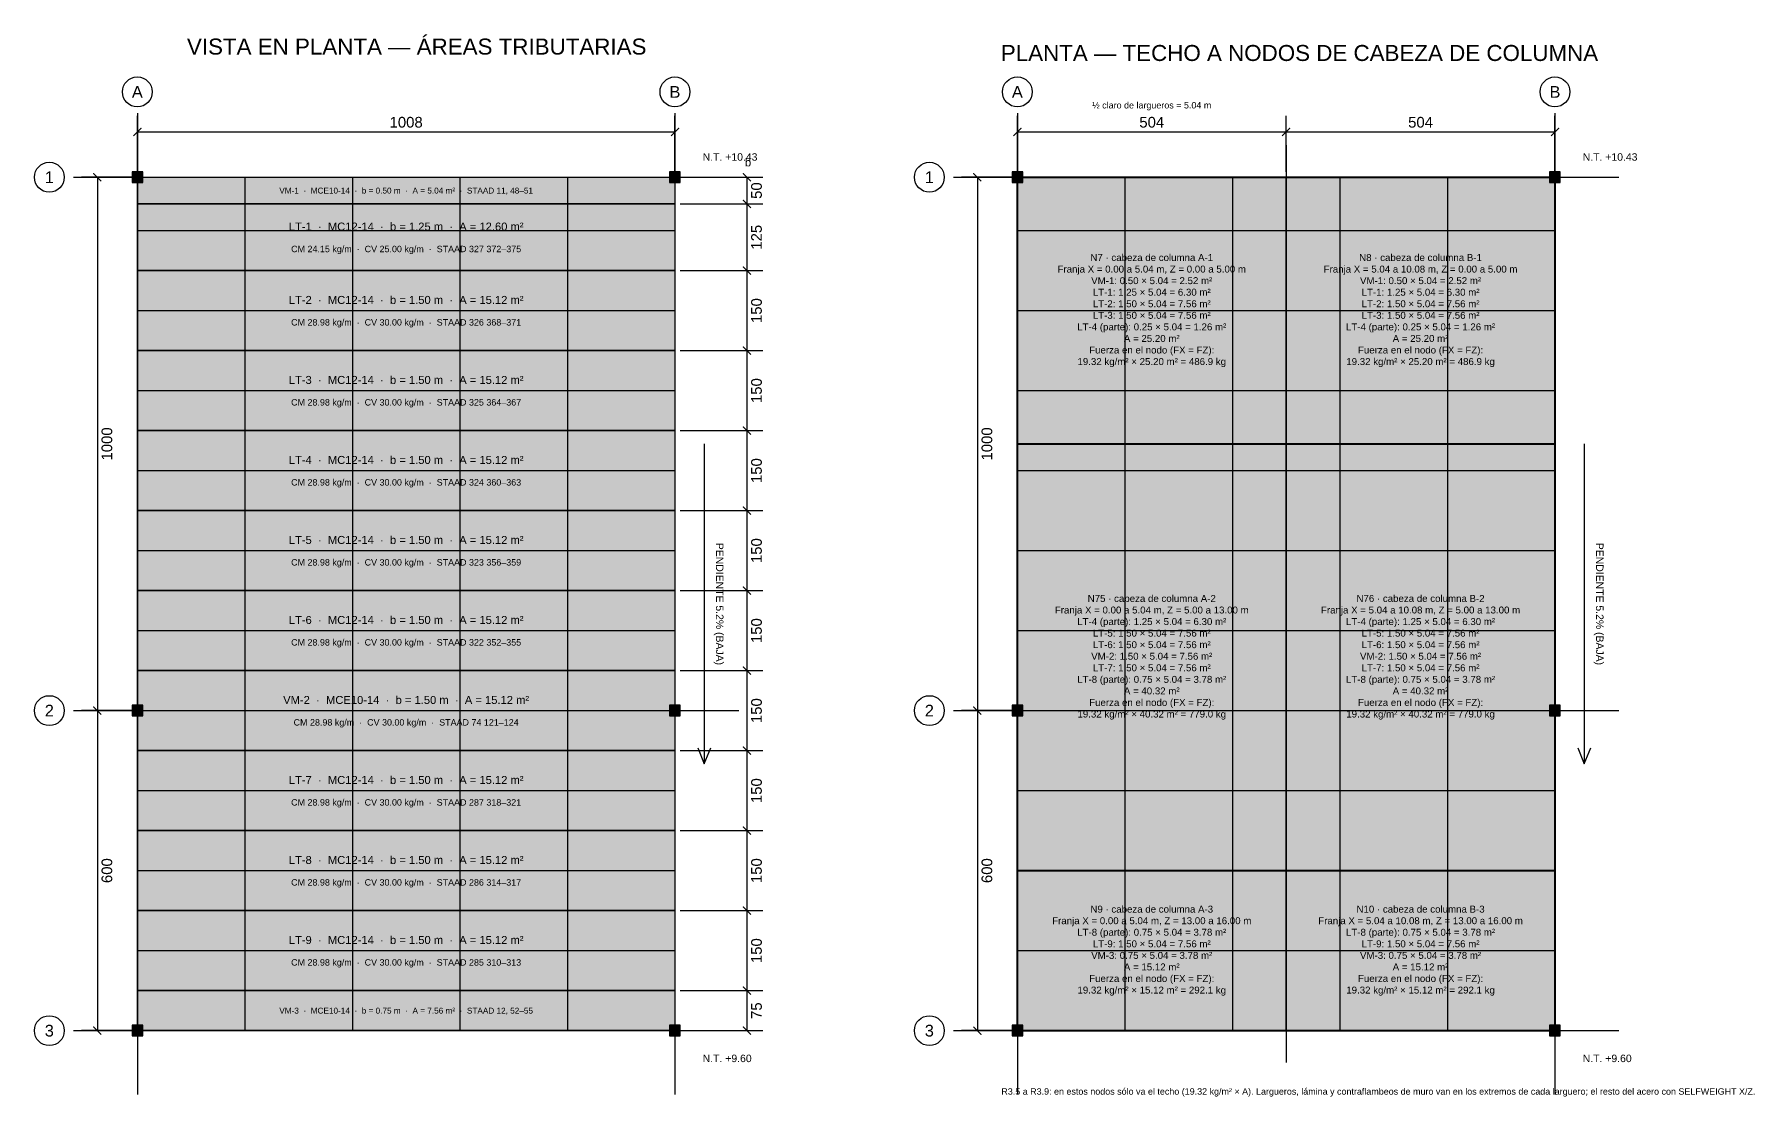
# Model space of a CAD drawing. Header units: metres. Extents: x -2.5 to 51.4, y -37.2 to 2.7.
# Drawn here: x -1.93 to 30.32, y -17.24 to 2.68 of the extents above; entities that cross this region are included whole.
import ezdxf
from ezdxf.enums import TextEntityAlignment as Align

# ---------------------------------------------------------------- set-up
doc = ezdxf.new("R2010")
doc.units = ezdxf.units.M
for name, color, linetype in [('AT-LARGUEROS', 150, 'Continuous'), ('AT-NODOS-TECHO', 1, 'Continuous'), ('AT-VIGAS', 30, 'Continuous'), ('COLUMNAS', 7, 'Continuous'), ('COTAS', 3, 'Continuous'), ('EJES', 8, 'Continuous'), ('MC12-14', 4, 'Continuous'), ('MCC12-12', 1, 'Continuous'), ('PIPX7', 8, 'Continuous'), ('TEXTO', 7, 'Continuous'), ('TEXTO-AT', 250, 'Continuous'), ('TITULOS', 2, 'Continuous')]:
    doc.layers.add(name, color=color, linetype=linetype)
doc.styles.add('ARIAL', font='arial.ttf')
doc.dimstyles.new('AT-CM', dxfattribs={"dimtxt": 0.2, "dimasz": 0.15, "dimexe": 0.3, "dimexo": 0.1, "dimgap": 0.08, "dimtad": 1, "dimdec": 0, "dimlfac": 100, "dimtxsty": 'ARIAL', "dimblk": 'ARCHTICK', "dimcen": 2.5, "dimazin": 3, "dimtfac": 1, "dimtmove": 0, "dimatfit": 3})

# ---------------------------------------------------------------- blocks, each defined once
blk = doc.blocks.new('_ARCHTICK')
at = {"color": 0, "linetype": 'ByBlock', "const_width": 0.15}
blk.add_lwpolyline([(-0.5, -0.5), (0.5, 0.5)], dxfattribs=at)

msp = doc.modelspace()

# ---------------------------------------------------------------- hatches: boundary and pattern name
at = {"layer": 'AT-LARGUEROS'}
for color, points in [(151, [(0, -0.5), (10.08, -0.5), (10.08, -1.75), (0, -1.75)]), (254, [(0, -1.75), (10.08, -1.75), (10.08, -3.25), (0, -3.25)]), (151, [(0, -3.25), (10.08, -3.25), (10.08, -4.75), (0, -4.75)]), (254, [(0, -4.75), (10.08, -4.75), (10.08, -6.25), (0, -6.25)]), (151, [(0, -6.25), (10.08, -6.25), (10.08, -7.75), (0, -7.75)]), (254, [(0, -7.75), (10.08, -7.75), (10.08, -9.25), (0, -9.25)]), (151, [(0, -10.75), (10.08, -10.75), (10.08, -12.25), (0, -12.25)]), (254, [(0, -12.25), (10.08, -12.25), (10.08, -13.75), (0, -13.75)]), (151, [(0, -13.75), (10.08, -13.75), (10.08, -15.25), (0, -15.25)])]:
    msp.add_hatch(color=color, dxfattribs=at).paths.add_polyline_path(points)
at = {"layer": 'AT-NODOS-TECHO'}
for color, points in [(151, [(16.5, 0), (21.54, 0), (21.54, -5), (16.5, -5)]), (254, [(21.54, 0), (26.58, 0), (26.58, -5), (21.54, -5)]), (31, [(16.5, -5), (21.54, -5), (21.54, -13), (16.5, -13)]), (51, [(21.54, -5), (26.58, -5), (26.58, -13), (21.54, -13)]), (131, [(16.5, -13), (21.54, -13), (21.54, -16), (16.5, -16)]), (91, [(21.54, -13), (26.58, -13), (26.58, -16), (21.54, -16)])]:
    msp.add_hatch(color=color, dxfattribs=at).paths.add_polyline_path(points)
at = {"layer": 'AT-VIGAS'}
for points in [[(0, 0), (10.08, 0), (10.08, -0.5), (0, -0.5)], [(0, -9.25), (10.08, -9.25), (10.08, -10.75), (0, -10.75)], [(0, -15.25), (10.08, -15.25), (10.08, -16), (0, -16)]]:
    msp.add_hatch(color=31, dxfattribs=at).paths.add_polyline_path(points)
at = {"layer": 'COLUMNAS'}
for points in [[(-0.1, -0.1), (0.1, -0.1), (0.1, 0.1), (-0.1, 0.1)], [(9.98, -0.1), (10.18, -0.1), (10.18, 0.1), (9.98, 0.1)], [(16.4, -0.1), (16.6, -0.1), (16.6, 0.1), (16.4, 0.1)], [(26.48, -0.1), (26.68, -0.1), (26.68, 0.1), (26.48, 0.1)], [(-0.1, -10.1), (0.1, -10.1), (0.1, -9.9), (-0.1, -9.9)], [(9.98, -10.1), (10.18, -10.1), (10.18, -9.9), (9.98, -9.9)], [(16.4, -10.1), (16.6, -10.1), (16.6, -9.9), (16.4, -9.9)], [(26.48, -10.1), (26.68, -10.1), (26.68, -9.9), (26.48, -9.9)], [(-0.1, -16.1), (0.1, -16.1), (0.1, -15.9), (-0.1, -15.9)], [(9.98, -16.1), (10.18, -16.1), (10.18, -15.9), (9.98, -15.9)], [(16.4, -16.1), (16.6, -16.1), (16.6, -15.9), (16.4, -15.9)], [(26.48, -16.1), (26.68, -16.1), (26.68, -15.9), (26.48, -15.9)]]:
    msp.add_hatch(color=7, dxfattribs=at).paths.add_polyline_path(points)

# ---------------------------------------------------------------- linework, layer by layer
at = {"layer": 'AT-LARGUEROS'}
for points in [[(0, -0.5), (10.08, -0.5), (10.08, -1.75), (0, -1.75)], [(0, -1.75), (10.08, -1.75), (10.08, -3.25), (0, -3.25)], [(0, -3.25), (10.08, -3.25), (10.08, -4.75), (0, -4.75)], [(0, -4.75), (10.08, -4.75), (10.08, -6.25), (0, -6.25)], [(0, -6.25), (10.08, -6.25), (10.08, -7.75), (0, -7.75)], [(0, -7.75), (10.08, -7.75), (10.08, -9.25), (0, -9.25)], [(0, -10.75), (10.08, -10.75), (10.08, -12.25), (0, -12.25)], [(0, -12.25), (10.08, -12.25), (10.08, -13.75), (0, -13.75)], [(0, -13.75), (10.08, -13.75), (10.08, -15.25), (0, -15.25)]]:
    msp.add_lwpolyline(points, close=True, dxfattribs=at)
at = {"layer": 'AT-NODOS-TECHO', "const_width": 0.035}
for points in [[(16.5, 0), (21.54, 0), (21.54, -5), (16.5, -5)], [(21.54, 0), (26.58, 0), (26.58, -5), (21.54, -5)], [(16.5, -5), (21.54, -5), (21.54, -13), (16.5, -13)], [(21.54, -5), (26.58, -5), (26.58, -13), (21.54, -13)], [(16.5, -13), (21.54, -13), (21.54, -16), (16.5, -16)], [(21.54, -13), (26.58, -13), (26.58, -16), (21.54, -16)]]:
    msp.add_lwpolyline(points, close=True, dxfattribs=at)
at = {"layer": 'AT-NODOS-TECHO'}
for centre in [(16.5, 0), (26.58, 0), (16.5, -10), (26.58, -10), (16.5, -16), (26.58, -16)]:
    msp.add_circle(centre, 0.09, dxfattribs=at)
at = {"layer": 'AT-VIGAS'}
for points in [[(0, 0), (10.08, 0), (10.08, -0.5), (0, -0.5)], [(0, -9.25), (10.08, -9.25), (10.08, -10.75), (0, -10.75)], [(0, -15.25), (10.08, -15.25), (10.08, -16), (0, -16)]]:
    msp.add_lwpolyline(points, close=True, dxfattribs=at)
at = {"layer": 'COLUMNAS'}
for points in [[(-0.1, -0.1), (0.1, -0.1), (0.1, 0.1), (-0.1, 0.1)], [(9.98, -0.1), (10.18, -0.1), (10.18, 0.1), (9.98, 0.1)], [(16.4, -0.1), (16.6, -0.1), (16.6, 0.1), (16.4, 0.1)], [(26.48, -0.1), (26.68, -0.1), (26.68, 0.1), (26.48, 0.1)], [(-0.1, -10.1), (0.1, -10.1), (0.1, -9.9), (-0.1, -9.9)], [(9.98, -10.1), (10.18, -10.1), (10.18, -9.9), (9.98, -9.9)], [(16.4, -10.1), (16.6, -10.1), (16.6, -9.9), (16.4, -9.9)], [(26.48, -10.1), (26.68, -10.1), (26.68, -9.9), (26.48, -9.9)], [(-0.1, -16.1), (0.1, -16.1), (0.1, -15.9), (-0.1, -15.9)], [(9.98, -16.1), (10.18, -16.1), (10.18, -15.9), (9.98, -15.9)], [(16.4, -16.1), (16.6, -16.1), (16.6, -15.9), (16.4, -15.9)], [(26.48, -16.1), (26.68, -16.1), (26.68, -15.9), (26.48, -15.9)]]:
    msp.add_lwpolyline(points, close=True, dxfattribs=at)
at = {"layer": 'EJES'}
for p, q in [((0, 1.2), (0, -17.2)), ((10.08, 1.2), (10.08, -17.2)), ((16.5, 1.2), (16.5, -17.2)), ((26.58, 1.2), (26.58, -17.2)), ((21.54, 0.6), (21.54, -16.6)), ((-1.2, 0), (11.28, 0)), ((15.3, 0), (27.78, 0)), ((-1.2, -10), (11.28, -10)), ((15.3, -10), (27.78, -10)), ((-1.2, -16), (11.28, -16)), ((15.3, -16), (27.78, -16))]:
    msp.add_line(p, q, dxfattribs=at)
for centre in [(0, 1.6), (10.08, 1.6), (16.5, 1.6), (26.58, 1.6), (-1.65, 0), (14.85, 0), (-1.65, -10), (14.85, -10), (-1.65, -16), (14.85, -16)]:
    msp.add_circle(centre, 0.28, dxfattribs=at)
at = {"layer": 'MC12-14'}
for p, q in [((0, -1), (10.08, -1)), ((16.5, -1), (26.58, -1)), ((0, -2.5), (10.08, -2.5)), ((16.5, -2.5), (26.58, -2.5)), ((0, -4), (10.08, -4)), ((16.5, -4), (26.58, -4)), ((0, -5.5), (10.08, -5.5)), ((16.5, -5.5), (26.58, -5.5)), ((0, -7), (10.08, -7)), ((16.5, -7), (26.58, -7)), ((0, -8.5), (10.08, -8.5)), ((16.5, -8.5), (26.58, -8.5)), ((0, -11.5), (10.08, -11.5)), ((16.5, -11.5), (26.58, -11.5)), ((0, -13), (10.08, -13)), ((16.5, -13), (26.58, -13)), ((0, -14.5), (10.08, -14.5)), ((16.5, -14.5), (26.58, -14.5))]:
    msp.add_line(p, q, dxfattribs=at)
at = {"layer": 'MCC12-12'}
for p, q in [((0, 0), (2.016, 0)), ((0, 0), (0, -16)), ((2.016, 0), (4.032, 0)), ((4.032, 0), (6.048, 0)), ((6.048, 0), (8.064, 0)), ((8.064, 0), (10.08, 0)), ((10.08, 0), (10.08, -16)), ((16.5, 0), (18.516, 0)), ((16.5, 0), (16.5, -16)), ((18.516, 0), (20.532, 0)), ((20.532, 0), (22.548, 0)), ((22.548, 0), (24.564, 0)), ((24.564, 0), (26.58, 0)), ((26.58, 0), (26.58, -16)), ((0, -10), (2.016, -10)), ((2.016, -10), (4.032, -10)), ((4.032, -10), (6.048, -10)), ((6.048, -10), (8.064, -10)), ((8.064, -10), (10.08, -10)), ((16.5, -10), (18.516, -10)), ((18.516, -10), (20.532, -10)), ((20.532, -10), (22.548, -10)), ((22.548, -10), (24.564, -10)), ((24.564, -10), (26.58, -10)), ((0, -16), (2.016, -16)), ((2.016, -16), (4.032, -16)), ((4.032, -16), (6.048, -16)), ((6.048, -16), (8.064, -16)), ((8.064, -16), (10.08, -16)), ((16.5, -16), (18.516, -16)), ((18.516, -16), (20.532, -16)), ((20.532, -16), (22.548, -16)), ((22.548, -16), (24.564, -16)), ((24.564, -16), (26.58, -16))]:
    msp.add_line(p, q, dxfattribs=at)
at = {"layer": 'PIPX7'}
for p, q in [((2.016, 0), (2.016, -16)), ((4.032, 0), (4.032, -16)), ((6.048, 0), (6.048, -16)), ((8.064, 0), (8.064, -16)), ((18.516, 0), (18.516, -16)), ((20.532, 0), (20.532, -16)), ((22.548, 0), (22.548, -16)), ((24.564, 0), (24.564, -16))]:
    msp.add_line(p, q, dxfattribs=at)
at = {"layer": 'TEXTO'}
for p, q in [((10.63, -5), (10.63, -11)), ((27.13, -5), (27.13, -11))]:
    msp.add_line(p, q, dxfattribs=at)
for points in [[(10.51, -10.7), (10.63, -11), (10.75, -10.7)], [(27.01, -10.7), (27.13, -11), (27.25, -10.7)]]:
    msp.add_lwpolyline(points, dxfattribs=at)

# ---------------------------------------------------------------- texts
at = {"layer": 'COTAS', "style": 'ARIAL'}
for s, height, p in [('½ claro de largueros = 5.04 m', 0.12, (19.02, 1.35)), ('b', 0.15, (11.45, 0.28))]:
    msp.add_text(s, height=height, dxfattribs=at).set_placement(p, align=Align.MIDDLE_CENTER)
at = {"layer": 'EJES', "style": 'ARIAL'}
for s, p in [('A', (0, 1.6)), ('B', (10.08, 1.6)), ('A', (16.5, 1.6)), ('B', (26.58, 1.6)), ('1', (-1.65, 0)), ('1', (14.85, 0)), ('2', (-1.65, -10)), ('2', (14.85, -10)), ('3', (-1.65, -16)), ('3', (14.85, -16))]:
    msp.add_text(s, height=0.22, dxfattribs=at).set_placement(p, align=Align.MIDDLE_CENTER)
at = {"layer": 'TEXTO', "style": 'ARIAL'}
for s, p in [('N.T. +10.43', (10.6, 0.38)), ('N.T. +10.43', (27.1, 0.38)), ('N.T. +9.60', (10.6, -16.52)), ('N.T. +9.60', (27.1, -16.52))]:
    msp.add_text(s, height=0.14, dxfattribs=at).set_placement(p, align=Align.MIDDLE_LEFT)
for p in [(10.92, -8), (27.42, -8)]:
    msp.add_text('PENDIENTE 5.2% (BAJA)', height=0.14, rotation=-90, dxfattribs=at).set_placement(p, align=Align.MIDDLE_CENTER)
at = {"layer": 'TEXTO-AT', "style": 'ARIAL'}
for s, height, p in [('VM-1  ·  MCE10-14  ·  b = 0.50 m  ·  A = 5.04 m²  ·  STAAD 11, 48–51', 0.11, (5.04, -0.25)), ('LT-1  ·  MC12-14  ·  b = 1.25 m  ·  A = 12.60 m²', 0.15, (5.04, -0.925)), ('CM 24.15 kg/m  ·  CV 25.00 kg/m  ·  STAAD 327 372–375', 0.12, (5.04, -1.345)), ('LT-2  ·  MC12-14  ·  b = 1.50 m  ·  A = 15.12 m²', 0.15, (5.04, -2.3)), ('CM 28.98 kg/m  ·  CV 30.00 kg/m  ·  STAAD 326 368–371', 0.12, (5.04, -2.72)), ('LT-3  ·  MC12-14  ·  b = 1.50 m  ·  A = 15.12 m²', 0.15, (5.04, -3.8)), ('CM 28.98 kg/m  ·  CV 30.00 kg/m  ·  STAAD 325 364–367', 0.12, (5.04, -4.22)), ('LT-4  ·  MC12-14  ·  b = 1.50 m  ·  A = 15.12 m²', 0.15, (5.04, -5.3)), ('CM 28.98 kg/m  ·  CV 30.00 kg/m  ·  STAAD 324 360–363', 0.12, (5.04, -5.72)), ('LT-5  ·  MC12-14  ·  b = 1.50 m  ·  A = 15.12 m²', 0.15, (5.04, -6.8)), ('CM 28.98 kg/m  ·  CV 30.00 kg/m  ·  STAAD 323 356–359', 0.12, (5.04, -7.22)), ('LT-6  ·  MC12-14  ·  b = 1.50 m  ·  A = 15.12 m²', 0.15, (5.04, -8.3)), ('CM 28.98 kg/m  ·  CV 30.00 kg/m  ·  STAAD 322 352–355', 0.12, (5.04, -8.72)), ('VM-2  ·  MCE10-14  ·  b = 1.50 m  ·  A = 15.12 m²', 0.15, (5.04, -9.8)), ('CM 28.98 kg/m  ·  CV 30.00 kg/m  ·  STAAD 74 121–124', 0.12, (5.04, -10.22)), ('LT-7  ·  MC12-14  ·  b = 1.50 m  ·  A = 15.12 m²', 0.15, (5.04, -11.3)), ('CM 28.98 kg/m  ·  CV 30.00 kg/m  ·  STAAD 287 318–321', 0.12, (5.04, -11.72)), ('LT-8  ·  MC12-14  ·  b = 1.50 m  ·  A = 15.12 m²', 0.15, (5.04, -12.8)), ('CM 28.98 kg/m  ·  CV 30.00 kg/m  ·  STAAD 286 314–317', 0.12, (5.04, -13.22)), ('LT-9  ·  MC12-14  ·  b = 1.50 m  ·  A = 15.12 m²', 0.15, (5.04, -14.3)), ('CM 28.98 kg/m  ·  CV 30.00 kg/m  ·  STAAD 285 310–313', 0.12, (5.04, -14.72)), ('VM-3  ·  MCE10-14  ·  b = 0.75 m  ·  A = 7.56 m²  ·  STAAD 12, 52–55', 0.11, (5.04, -15.625))]:
    msp.add_text(s, height=height, dxfattribs=at).set_placement(p, align=Align.MIDDLE_CENTER)
at = {"layer": 'TEXTO-AT', "color": 1, "style": 'ARIAL'}
msp.add_text('R3.5 a R3.9: en estos nodos sólo va el techo (19.32 kg/m² × A). Largueros, lámina y contraflambeos de muro van en los extremos de cada larguero; el resto del acero con SELFWEIGHT X/Z.', height=0.12, dxfattribs=at).set_placement((16.2, -17.2))
at = {"layer": 'TEXTO-AT', "char_height": 0.13, "attachment_point": 5, "style": 'ARIAL'}
for s, insert in [('N7 · cabeza de columna A-1\\PFranja X = 0.00 a 5.04 m, Z = 0.00 a 5.00 m\\PVM-1: 0.50 × 5.04 = 2.52 m²\\PLT-1: 1.25 × 5.04 = 6.30 m²\\PLT-2: 1.50 × 5.04 = 7.56 m²\\PLT-3: 1.50 × 5.04 = 7.56 m²\\PLT-4 (parte): 0.25 × 5.04 = 1.26 m²\\PA = 25.20 m²\\PFuerza en el nodo (FX = FZ):\\P19.32 kg/m² × 25.20 m² = 486.9 kg', (19.02, -2.5)), ('N8 · cabeza de columna B-1\\PFranja X = 5.04 a 10.08 m, Z = 0.00 a 5.00 m\\PVM-1: 0.50 × 5.04 = 2.52 m²\\PLT-1: 1.25 × 5.04 = 6.30 m²\\PLT-2: 1.50 × 5.04 = 7.56 m²\\PLT-3: 1.50 × 5.04 = 7.56 m²\\PLT-4 (parte): 0.25 × 5.04 = 1.26 m²\\PA = 25.20 m²\\PFuerza en el nodo (FX = FZ):\\P19.32 kg/m² × 25.20 m² = 486.9 kg', (24.06, -2.5)), ('N75 · cabeza de columna A-2\\PFranja X = 0.00 a 5.04 m, Z = 5.00 a 13.00 m\\PLT-4 (parte): 1.25 × 5.04 = 6.30 m²\\PLT-5: 1.50 × 5.04 = 7.56 m²\\PLT-6: 1.50 × 5.04 = 7.56 m²\\PVM-2: 1.50 × 5.04 = 7.56 m²\\PLT-7: 1.50 × 5.04 = 7.56 m²\\PLT-8 (parte): 0.75 × 5.04 = 3.78 m²\\PA = 40.32 m²\\PFuerza en el nodo (FX = FZ):\\P19.32 kg/m² × 40.32 m² = 779.0 kg', (19.02, -9)), ('N76 · cabeza de columna B-2\\PFranja X = 5.04 a 10.08 m, Z = 5.00 a 13.00 m\\PLT-4 (parte): 1.25 × 5.04 = 6.30 m²\\PLT-5: 1.50 × 5.04 = 7.56 m²\\PLT-6: 1.50 × 5.04 = 7.56 m²\\PVM-2: 1.50 × 5.04 = 7.56 m²\\PLT-7: 1.50 × 5.04 = 7.56 m²\\PLT-8 (parte): 0.75 × 5.04 = 3.78 m²\\PA = 40.32 m²\\PFuerza en el nodo (FX = FZ):\\P19.32 kg/m² × 40.32 m² = 779.0 kg', (24.06, -9)), ('N9 · cabeza de columna A-3\\PFranja X = 0.00 a 5.04 m, Z = 13.00 a 16.00 m\\PLT-8 (parte): 0.75 × 5.04 = 3.78 m²\\PLT-9: 1.50 × 5.04 = 7.56 m²\\PVM-3: 0.75 × 5.04 = 3.78 m²\\PA = 15.12 m²\\PFuerza en el nodo (FX = FZ):\\P19.32 kg/m² × 15.12 m² = 292.1 kg', (19.02, -14.5)), ('N10 · cabeza de columna B-3\\PFranja X = 5.04 a 10.08 m, Z = 13.00 a 16.00 m\\PLT-8 (parte): 0.75 × 5.04 = 3.78 m²\\PLT-9: 1.50 × 5.04 = 7.56 m²\\PVM-3: 0.75 × 5.04 = 3.78 m²\\PA = 15.12 m²\\PFuerza en el nodo (FX = FZ):\\P19.32 kg/m² × 15.12 m² = 292.1 kg', (24.06, -14.5))]:
    msp.add_mtext(s, dxfattribs=dict(at, insert=insert))
at = {"layer": 'TITULOS', "style": 'ARIAL'}
for s, p in [('VISTA EN PLANTA — ÁREAS TRIBUTARIAS', (0.93, 2.45)), ('PLANTA — TECHO A NODOS DE CABEZA DE COLUMNA', (16.19, 2.33))]:
    msp.add_text(s, height=0.3, dxfattribs=at).set_placement(p, align=Align.MIDDLE_LEFT)

# ---------------------------------------------------------------- dimensions: what is measured, and where the dimension line sits
at = {"layer": 'COTAS'}
for base, p1, p2 in [((0, 0.85), (0, 0), (10.08, 0)), ((16.5, 0.85), (16.5, 0), (21.54, 0)), ((21.54, 0.85), (21.54, 0), (26.58, 0))]:
    msp.add_linear_dim(base=base, p1=p1, p2=p2, dimstyle='AT-CM', dxfattribs=at).render()
for base, p1, p2 in [((-0.75, 0), (0, 0), (0, -10)), ((11.43, 0), (10.08, 0), (10.08, -0.5)), ((15.75, 0), (16.5, 0), (16.5, -10)), ((11.43, -0.5), (10.08, -0.5), (10.08, -1.75)), ((11.43, -1.75), (10.08, -1.75), (10.08, -3.25)), ((11.43, -3.25), (10.08, -3.25), (10.08, -4.75)), ((11.43, -4.75), (10.08, -4.75), (10.08, -6.25)), ((11.43, -6.25), (10.08, -6.25), (10.08, -7.75)), ((11.43, -7.75), (10.08, -7.75), (10.08, -9.25)), ((11.43, -9.25), (10.08, -9.25), (10.08, -10.75)), ((-0.75, -10), (0, -10), (0, -16)), ((15.75, -10), (16.5, -10), (16.5, -16)), ((11.43, -10.75), (10.08, -10.75), (10.08, -12.25)), ((11.43, -12.25), (10.08, -12.25), (10.08, -13.75)), ((11.43, -13.75), (10.08, -13.75), (10.08, -15.25)), ((11.43, -15.25), (10.08, -15.25), (10.08, -16))]:
    msp.add_linear_dim(base=base, p1=p1, p2=p2, angle=90, dimstyle='AT-CM', dxfattribs=at).render()

doc.saveas('drawing.dxf')
